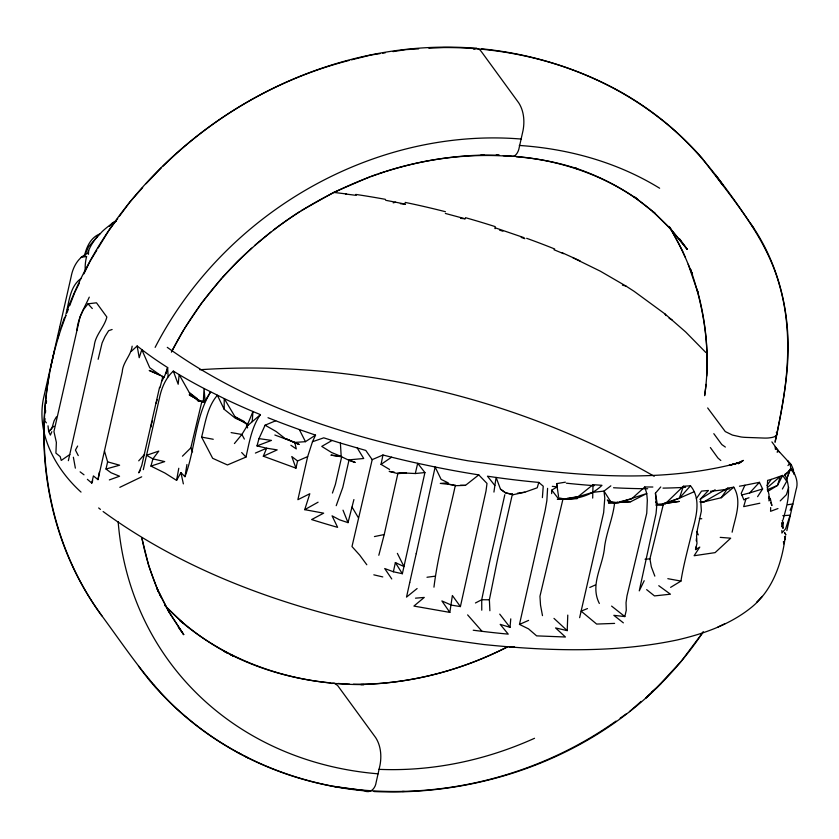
<?xml version="1.0" encoding="UTF-8"?>
<svg xmlns="http://www.w3.org/2000/svg" width="839" height="839" viewBox="0 0 839 839"><rect width="100%" height="100%" fill="white"/><g stroke="black" fill="none" stroke-linecap="round" stroke-linejoin="round"><path stroke-width="1.26" d="M245.869 422.856L235.34 418.242L224.181 409.285L224.233 398.588L204.045 388.499A364.43 127.622 12.7 0 1 179.158 374.634L173.316 371.111C165.661 378.064 161.549 387.933 159.483 397.885L143.312 469.641M616.025 721.089C535.366 778.351 431.456 803.007 333.765 786.395C279.88 776.253 228.449 752.961 186.636 717.303C152.226 689.123 128.042 651.316 101.928 615.878C51.557 547.877 33.98 458.786 49.008 376.04M43.974 437.759L44.006 434.466M44.047 429.411L44.079 426.16M592.68 498.093L593.016 484.68L601.993 485.309C590.016 497.013 573.436 500.044 557.327 499.268L577.159 498.691M770.663 507.574L770.58 511.308L777.963 508.549M551.653 493.615L551.758 490.123L557.138 486.903L556.645 483.621L565.371 482.173M781.717 526.063L783.007 528.14L783.207 522.907L782.294 520.505M706.763 376.092C708.41 346.864 704.938 317.415 697.031 289.245L698.174 293.304L688.19 264.254M88.452 254.332L88.651 250.504A364.493 127.643 12.7 0 1 95.227 239.241L102.337 231.407A364.367 127.601 12.7 0 1 114.691 221.874L116.474 220.772M783.867 541.889L783.72 543.903L783.416 541.501M45.023 418.651L44.855 421.01L46.386 422.846M45.453 412.746L45.631 410.386M252.193 421.618L252.948 411.519A364.325 127.591 12.7 0 1 224.233 398.588L235.035 416.794L248.239 425.153L260.426 414.644L252.948 411.519L247.956 423.632M547.584 488.35L546.85 500.778L545.14 510.542L519.477 624.415L528.528 628.872L536.624 635.868L565.423 637.011L555.575 627.929L567.216 630.624L567.772 615.092M720.219 537.369L730.717 538.187L715.101 552.628L694.105 555.733L699.778 547.091L695.541 549.587L695.741 547.091M696.255 540.872L696.464 538.376M473.227 630.225L482.047 631.327A374.142 131.031 12.7 0 0 508.224 634.127L500.191 624.363L510.018 627.331L510.762 618.867M46.302 403.339L46.523 400.979M433.952 587.174C438.199 552.691 448.11 519.079 455.378 485.162M542.393 497.621L543.242 486.201L538.785 482.415A364.157 127.528 12.7 0 1 496.122 477.454L487.469 476.206L494.863 485.529L493.94 492.074M706.134 384.356L704.676 395.442M151.01 427.051L151.314 424.67M87.382 479.342L91.776 483.086L93.402 475.902L97.985 479.635L122.242 372.013C122.746 362.238 131.104 355.442 132.153 346.171M704.603 395.672C711.011 353.083 704.634 309.182 690.308 268.795L692.5 274.405L682.401 250.557L670.057 227.642M494.863 485.529L496.122 477.454L500.474 489.147L505.235 492.703L513.405 494.653L524.868 492.178L537.212 487.805L538.785 482.415M150.947 466.096L164.706 461.597L152.908 458.87L146.542 455.294L158.781 451.099L152.908 458.87L150.947 466.096L164.926 473.039L176.578 480.38L180.92 472.619L184.979 476.699L186.929 464.512M489.882 610.729L489.378 599.791L496.835 562.801A327.325 92.573 -83.6 0 1 501.67 541.239L512.44 493.951M777.229 452.357L777.638 449.977L775.11 446.893L775.446 449.452M353.911 499.562L348.017 522.645L339.522 519.813L332.076 515.838L337.624 527.353A374.215 131.052 12.7 0 1 311.636 519.561L323.665 513.164L304.725 509.661L309.801 493.741L297.876 499.698L307.672 456.584L312.475 441.744L323.749 437.832L340.393 443.065L341.2 456.479L330.923 455.116L341.672 456.815L348.972 460.296L342.794 487.417L336.219 505.686M97.985 479.635L99.285 472.326M103.124 511.549C213.546 591.904 350.503 627.058 484.113 644.562C548.192 651.064 613.676 653.298 677.063 640C703.04 634.022 729.206 624.929 750.339 608.254C771.723 591.568 781.319 564.993 784.968 538.942L785.482 536.079L784.591 540.022M176.578 480.38L178.78 468.267M341.672 456.815L335.369 484.502L332.433 493.049M389.558 469.473L381.042 464.376L382.962 455.011L391.603 457.192A363.329 127.245 12.7 0 0 417.686 463.306L435.147 467.008A364.157 127.528 12.7 0 0 478.744 474.874L486.998 483.442L486.001 491.077L460.401 606.587L451.434 605.129L441.891 600.934L449.84 612.397L452.378 595.522L460.401 606.587M504.816 494.727L494.265 541.554A551.611 143.868 -83.1 0 0 489.378 563.021L481.722 599.738L481.764 610.194M563 498.932L539.959 596.277L540.515 605.129L542.487 615.637M76.947 330.209C77.933 318.012 84.466 307.84 89.27 297.142M98.142 359.291L102.106 342.952L105.022 336.523L108.64 330.702L112.122 329.486M50.571 367.681L54.325 351.006M159.997 387.66L162.514 378.032L162.231 376.208L149.206 370.439L160.469 375.316L149.73 367.713L141.801 349.611L137.156 345.983L131.408 351.258M399.27 472.745L415.305 473.521L417.686 463.306L424.922 472.567L402.363 573.719L393.376 571.768L384.713 568.538L391.761 578.952M378.819 555.271L384.22 534.537L398.064 472.693M393.376 571.768L395.368 562.581L403.978 566.545L397.371 553.373M409.757 582.455L406.516 597.106L417.109 588.538M65.232 317.289L65.767 314.898M66.04 313.702C69.228 301.484 69.931 286.068 81.373 278.244M68.358 460.695L94.23 345.888C95.279 334.834 104.351 327.472 106.857 317.027L96.464 302.785L87.99 303.833L83.344 309.822L80.072 316.764L53.937 431.519L56.37 442.426L55.909 453.112L60.198 456.615L61.257 460.433L69.826 454.497M109.343 479.918L119.547 476.227L111.021 472.735L105.997 469.022L107.612 461.849L104.456 450.942M184.979 476.699C195.34 449.054 194.921 417.549 210.631 391.897L204.097 402.437L201.78 401.902L189.205 394.823L201.098 401.43L203.353 401.304L205.01 400.077L204.045 388.499L203.353 401.304L198.34 401.105L189.383 392.725L179.158 374.634L178.183 384.252L173.316 371.111M224.181 409.285L217.364 395.263C207.359 406.925 205.356 422.73 201.612 437.109L212.655 458.283L219.986 461.628L227.453 464.942L245.963 457.077C249.33 442.552 251.595 427.093 260.426 414.644M263.31 456.196L277.185 449.882L266.666 448.204L263.31 456.196L295.957 468.152L297.583 460.978L307.672 456.584M416.228 553.688L435.147 467.008L441.115 479.384L448.267 482.897L440.286 483.4L454.13 484.973M775.068 442.468L776.956 434.036L776.337 432.305M786.846 530.626L796.096 489.64C798.801 481.848 795.299 473.93 790.695 467.669L790.254 465.089L787.443 460.601L791.345 464.858L793.358 469.462L793.736 474.087M579.634 617.672L603.65 512.65L604.783 498.125L604.007 491.098L610.844 485.844M782.997 519.939C787.076 504.942 792.173 489.168 784.738 474.392L787.957 472.273L790.453 468.917L794.596 474.014M623.367 622.863L613.844 615.333L624.824 616.571L626.282 610.268L626.041 602.675L626.974 595.952L646.754 513.216L647.33 500.149L646.743 493.5L644.771 486.977L652.857 487.019M670.613 587.363L680.953 581.081C683.607 564.332 688.211 547.961 692.144 531.444C696.213 516.761 701.352 498.869 690.497 485.812L683.366 486.242L665.327 503.736L657.283 504.27L655.605 502.016M695.541 549.587L696.978 543.41L696.559 536.152L697.408 529.577L701.373 510.951L700.565 498.859L708.452 490.479L701.551 491.088L696.38 498.597M732.122 532.188C735.121 517.673 742.347 501.282 733.768 487.186L727.801 488.13L704.372 501.575L700.722 502.183M201.78 401.902L190.82 447.879L182.441 456.196M166.101 373.628L167.643 367.566A364.136 127.518 12.7 0 1 141.801 349.611L139.211 357.718L137.156 345.983M775.11 441.293C786.877 390.282 794.292 336.387 779.452 285.155C766.028 236.336 731.608 197.742 702.023 158.036C694.986 149.929 687.382 142.326 679.569 134.964C661.101 117.691 640.419 102.84 618.291 90.612C576.162 67.644 529.304 53.528 481.576 48.798M159.578 387.261L141.749 465.519L138.739 472.85L140.512 470.197M84.54 255.622C86.511 246.855 90.885 237.437 99.757 233.955M84.791 255.476L88.431 246.97L97.387 236.567M255.392 453.07L266.666 448.204L257.007 445.897L258.978 438.619L265.103 425.195L275.695 420.759A363.853 127.423 12.7 0 0 299.345 429.547L315.537 435.126L312.475 441.744M654.84 576.141L651.326 566.839L649.921 558.837L663.104 505.298L662.495 503.746M340.393 443.065L365.794 450.438L372.191 459.636L351.992 546.556L359.7 555.114L366.811 564.762M599.34 603.472C589.597 584.384 603.199 565.895 604.604 546.567C606.67 531.727 613.078 517.453 614.599 502.76L608.485 502.865L608.768 502.016L607.331 500.023L610.645 501.565L617.913 502.981L646.743 493.5L630.718 501.712L608.485 502.865M57.723 338.243L59.118 333.544M749.007 497.768L745.986 498.786L743.669 506.63L759.851 503.232M151.681 423.475L152.394 421.073M788.712 487.365L786.426 494.643L780.218 500.893M156.106 403.15L157.281 399.542M665.327 503.736L679.412 498.177L683.366 486.242M61.52 326.172L64.33 317.96M790.453 468.917L786.583 479.363L789.939 470.039L784.486 475.682M88.651 250.504L87.539 253.451C78.09 257.374 72.92 267.075 71.137 276.713L43.628 397.749C35.993 433.385 55.217 468.707 81.026 492.084M66.019 315.296L61.394 327.934C28.987 423.317 41.94 534.034 101.928 615.878M66.942 312.895L68.316 309.297M69.679 305.7L74.723 292.517L79.306 283.194M91.776 483.086L92.71 480.653M67.34 309.79C102.809 216.997 174.606 139.704 262.303 93.758C304.662 71.546 350.859 56.496 398.326 50.288C421.325 47.299 444.586 46.386 467.743 47.718C472.336 48.389 478.545 46.837 481.376 51.619L518.785 102.935C523.924 110.989 524.784 121.267 523.043 130.496L519.184 147.612C518.607 151.828 514.894 158.938 509.797 155.603M46.103 389.831L47.33 386.926M51.829 431.718L50.392 435.105L48.683 431.54L48.012 425.824M790.097 510.28L792.865 503.956L787.695 504.732M757.596 496.678L762.63 488.959L759.421 482.331L744.906 485.236L741.194 493.384L743.878 499.897L745.986 498.786M644.205 580.724L639.266 590.866L656.035 513.657L656.654 506.882L655.427 493.206L660.765 486.966M83.89 273.871L90.193 261.055L96.789 250.242M171.429 352.17C200.259 294.929 245.743 246.729 299.324 211.858M171.848 351.111L183.72 329.79M782.388 489.022L786.72 481.271L782.661 475.419L777.501 485.435L767.937 491.308M161.99 380.906L164.968 375.222L167.643 367.566L168.115 376.763M77.639 446.033L75.437 450.082L78.258 455.587M56.381 416.878L54.095 420.811L52.008 427.932L53.99 426.233M98.1 248.082L108.64 230.798L117.743 218.476M184.381 328.678L201.738 302.869L221.454 278.485M783.207 522.907L781.822 525.057L781.57 522.728M703.26 631.861C686.942 656.234 667.582 678.562 645.726 698.121L661.017 683.544M700.125 501.984L704.907 501.596L721.236 497.737L727.801 488.13M766.993 485.487L771.24 479.405L782.661 475.419M119.264 216.42L129.877 202.042L142.64 187.579M703.061 632.134L681.31 661.163L656.706 687.791L651.84 692.049M234.427 443.548L241.894 434.455L246.414 427.041L247.033 423.37L248.239 425.153M109.28 226.53L112.237 223.027L116.254 220.783M739.746 462.341L738.278 463.768L743.375 460.391L737.984 462.855L729.899 465.121M787.936 465.582L789.593 463.684M146.049 183.731L161.193 167.926M663.974 503.39L679.412 498.177L690.497 485.812M222.199 277.646L237.668 261.286L251.637 248.124M138.708 460.842L144.675 454.266M52.123 427.764L48.683 431.54L51.619 429.023M741.791 494.947L749.646 492.933L759.421 482.331M756.505 602.339L762.263 596.382M163.06 166.143C214.406 115.614 279.156 78.373 348.982 60.46M653.487 690.99C579.518 761.235 475.325 796.169 374.016 791.544M644.771 486.977L631.452 499.006L620.189 501.691M629.47 711.619L641.143 701.404M767.496 487.459L780.27 476.437L777.501 485.435L767.171 489.777M255.004 245.114L270.714 232.151M721.236 497.737L733.768 487.186M593.016 484.68L577.998 496.772L565.549 499.111M447.89 484.009L455.755 485.687L465.467 485.372L478.786 474.874M273.388 230.054C333.754 184.307 408.09 156.411 484.103 155.089L480.936 155.079L499.373 155.257L496.017 155.236L498.45 155.383M620.168 718.174L626.376 713.8M381.042 464.376L391.603 457.192M294.164 442.468L299.219 444.492L285.994 438.734L294.164 442.468L305.448 441.681L315.537 435.126M699.936 499.32L715.132 489.777M301.243 210.662L333.712 192.383L369.779 176.809M473.783 49.239L476.384 48.326M332.034 440.485L321.746 446.4L331.51 452.473L341.2 456.479M304.725 509.661L318.086 502.194M508.13 646.575C462.656 670.036 411.939 683.261 360.77 684.54L363.969 684.561C297.551 685.19 230.306 663.859 179.577 620.294L183.395 623.419L164.633 605.286M475.44 602.979L481.722 599.738L489.378 599.791M507.742 646.701C460.16 670.969 406.894 684.949 353.345 684.225M119.82 487.333L141.697 476.814M717.995 626.974L724.875 623.744M589.765 587.478L595.239 585.035M519.477 624.415L528.601 620.388M679.412 498.177L694.44 491.602M372.191 459.636L382.962 455.011M587.468 608.579L581.133 611.138L596.634 624.059L614.599 623.398M257.007 445.897L271.469 440.402L258.978 438.619M371.016 176.368L377.151 174.187M331.573 683.491L334.226 683.208L337.593 685.473L375.725 737.701C380.875 745.756 381.735 756.033 379.994 765.262L376.134 782.378C375.442 788.104 370.639 793.872 364.22 790.799C334.908 787.999 305.931 781.508 278.359 771.156C222.933 750.423 173.243 714.062 138.466 665.988M378.389 173.778L384.566 171.722M385.804 171.345C425.415 158.823 467.344 153.338 508.822 156.243M749.646 492.933L762.63 488.959M105.997 469.022L119.62 465.205L107.612 461.849M393.187 202.849L395.578 202.189L405.499 204.192L400.402 203.709M771.24 479.405L767.601 480.39L767.307 487.795L768.985 494.444L768.985 500.893L770.433 499.132L769.038 496.94M729.039 465.33L740.984 462.268L731.608 464.691M351.447 59.842L371.111 54.975L380.109 53.591M738.603 462.897C649.847 486.347 557.285 473.521 467.952 460.8C362.406 441.629 255.339 410.722 167.276 347.356M617.682 502.288L615.176 502.886L608.768 502.016M374.435 536.582L384.22 534.537M739.474 486.211L744.906 485.236M81.037 257.332L86.637 256.461A364.147 127.528 12.7 0 0 85.263 271.091M382.678 53.193L385.248 52.805M392.956 51.619L405.793 49.637L418.619 48.861M664.058 503.61L679.286 501.407L663.785 503.568M517.411 493.238L524.868 492.178M567.216 498.314L577.998 496.772L592.754 492.357L604.007 491.098L610.645 501.565M426.988 577.263L435.001 576.194M199.808 369.737C356.323 359.123 518.439 398.315 654.252 476.3M415.305 473.521L424.922 472.567M415.494 598.165L424.261 597.431L413.9 606.073L449.84 612.397M645.044 559.246L649.921 558.837M782.797 515.67L790.128 515.188L785.64 528.748L781.896 533.027L781.864 530.437M614.599 502.76L630.718 501.712M428.876 48.243L443.579 47.561C520.075 47.005 597.399 70.015 658.206 117.114C697.828 147.024 726.511 187.957 754.009 228.638M406.506 473.081L397.749 473.584L389.181 471.382L394.257 472.126M700.555 501.68L704.372 501.575M700.146 501.712L704.907 501.596M402.185 791.471L404.304 791.46M460.422 485.267L465.467 485.372M655.951 505.078L663.104 505.298M513.426 647.236L514.768 647.299L509.378 647.016M503.337 155.666C551.129 157.606 598.532 172.058 637.902 199.525L634.169 196.735L654.179 212.655L671.955 230.41L687.309 249.372L681.247 241.076M349.611 684.184L337.918 683.449M333.995 192.435L346.58 193.977M516.425 156.788C537.233 158.361 557.862 162.357 577.693 168.859L574.788 167.873C604.342 177.679 632.029 193.222 655.448 213.767L652.931 211.554L668.893 227.065L687.309 249.372M699.359 518.544L701.771 518.764M460.527 218.35L465.257 218.801L445.352 213.442M330.545 682.873C295.831 679.58 261.621 670.214 230.442 654.546L233.63 656.224L224.191 651.305L227.411 652.994C205.094 640.996 184.528 625.705 166.793 607.593M198.34 401.105L201.098 401.43M552.303 486.347L557.138 486.903M369.38 791.292L333.765 786.395M345.479 193.987L356.271 195.382M231.113 432.609L241.894 434.455L244.359 439.08M667.823 578.679L680.953 581.081M201.612 437.109L213.242 439.269M385.678 200.301L395.578 202.189M563.63 498.827L557.568 497.611L551.758 490.123M513.405 494.653L505.865 492.975L500.474 489.147M373.827 574.83L382.783 576.928M622.444 285.187L625.904 286.026L634.095 291.311L664.876 313.859L685.662 331.961L705.83 352.495M499.562 230.117L502.886 231.197M348.972 460.296L355.222 462.457L348.615 459.898L363.717 458.503L357.278 448.047M521.208 237.406L524.899 238.706M274.846 435.011L294.783 442.405L296.272 448.907L290.871 445.247M524.05 237.678L494.863 227.705L495.115 228.69M268.008 417.717L275.695 420.759M554.002 249.749L563.514 253.672M561.826 252.57L580.043 260.845M572.901 257.741L600.304 271.175L625.904 286.026M235.035 416.794L244.065 421.356M669.123 318.306L672.029 319.795M237.804 752.531L241.024 754.219M245.072 756.317L248.26 757.984M725.357 447.061L721.813 444.565L713.811 433.669M265.103 425.195L276.167 431.519L286.193 439.374M768.493 497.978L770.433 499.132L771.911 505.539L770.779 502.592M720.816 460.506L717.911 457.989L710.36 447.554M162.231 376.208L164.056 377.519M658.762 585.695L670.434 594.201L654.483 595.91L646.638 589.639M189.383 392.725L197.196 398.525M80.104 471.843L84.005 474.801M297.583 460.978L291.783 456.542L295.957 468.152M611.6 606.094L624.824 616.571M98.656 507.952L100.428 509.399M553.981 618.385L567.216 630.624M467.627 614.893L482.047 631.327M241.663 452.525L245.963 457.077M87.99 303.833L92.311 308.553M777.638 449.977L791.345 464.858M771.911 441.891L779.557 452.473M148.304 678.615L150.81 681.562M153.495 684.718L155.991 687.665M499.74 614.138L510.018 627.331M707.665 407.943L725.274 431.571L732.478 435.095L741.11 436.983A20.597 7.509 10 0 0 746.028 437.402L763.794 438.052A20.597 7.509 10 0 0 768.346 437.979C771.272 437.57 775.194 437.476 776.851 434.602C781.77 407.88 787.475 381.105 787.957 353.827C789.426 308.175 777.302 261.852 751.094 224.191M679.684 238.937L680.943 240.657M719.516 180.5L722.746 184.947L715.677 175.162L721.121 182.713M178.371 627.31L183.71 634.63L168.807 611.757L159.347 593.54L160.952 596.969C152.174 578.123 145.787 558.176 141.864 537.768M183.71 634.63L168.807 611.757L156.526 587.279L158.34 591.883L148.765 565.937L142.043 538.858M664.876 313.859L666.03 315.59M784.769 533.153L785.891 534.821L784.706 532.524M395.368 562.581L402.363 573.719M669.323 226.509L678.625 243.31L685.201 257.185M352.055 507.092L358.452 517.852M299.345 429.547L305.448 441.681M696.674 531.454L698.3 534.883M190.82 447.879L192.592 451.906M782.2 526.2L783.007 528.14M343.004 510.164L348.017 522.645M657.283 504.27L655.427 493.206M246.561 423.58L247.526 427.932L247.159 424.513M180.92 472.619L183.363 483.872M73.381 457.234L75.363 468.141M784.528 536.457L784.968 538.942M556.645 483.621L558.554 496.457M59.81 326.937L59.821 330.126M594.19 485.676A379.91 110.811 13.9 0 1 566.388 483.201M647.708 488.738A373.407 101.257 13.2 0 1 613.54 487.753M685.62 487.291A367.104 92.3 12.2 0 1 663.009 488.12M729.72 488.833A368.845 88.221 11.3 0 1 710.486 491.287M526.651 238.307A368.835 164.958 16.6 0 1 554.684 248.984M465.467 217.679A367.136 157.921 16.8 0 1 495.293 226.656M405.143 202.398A373.407 152.75 16.7 0 1 445.436 211.711M355.778 194.417A379.91 145.262 16.4 0 1 385.353 199.336M409.768 582.371A567.961 32.7 -78.5 0 1 416.238 553.593M378.064 773.82A347.346 302.082 -36.1 0 1 118.163 521.722M155.131 347.377A347.346 302.082 -36.1 0 1 521.113 139.043M534.527 738.289A347.797 305.176 -46.3 0 1 378.829 769.342M519.289 145.451A347.786 277.604 -26.2 0 1 659.643 188.24"/></g></svg>
